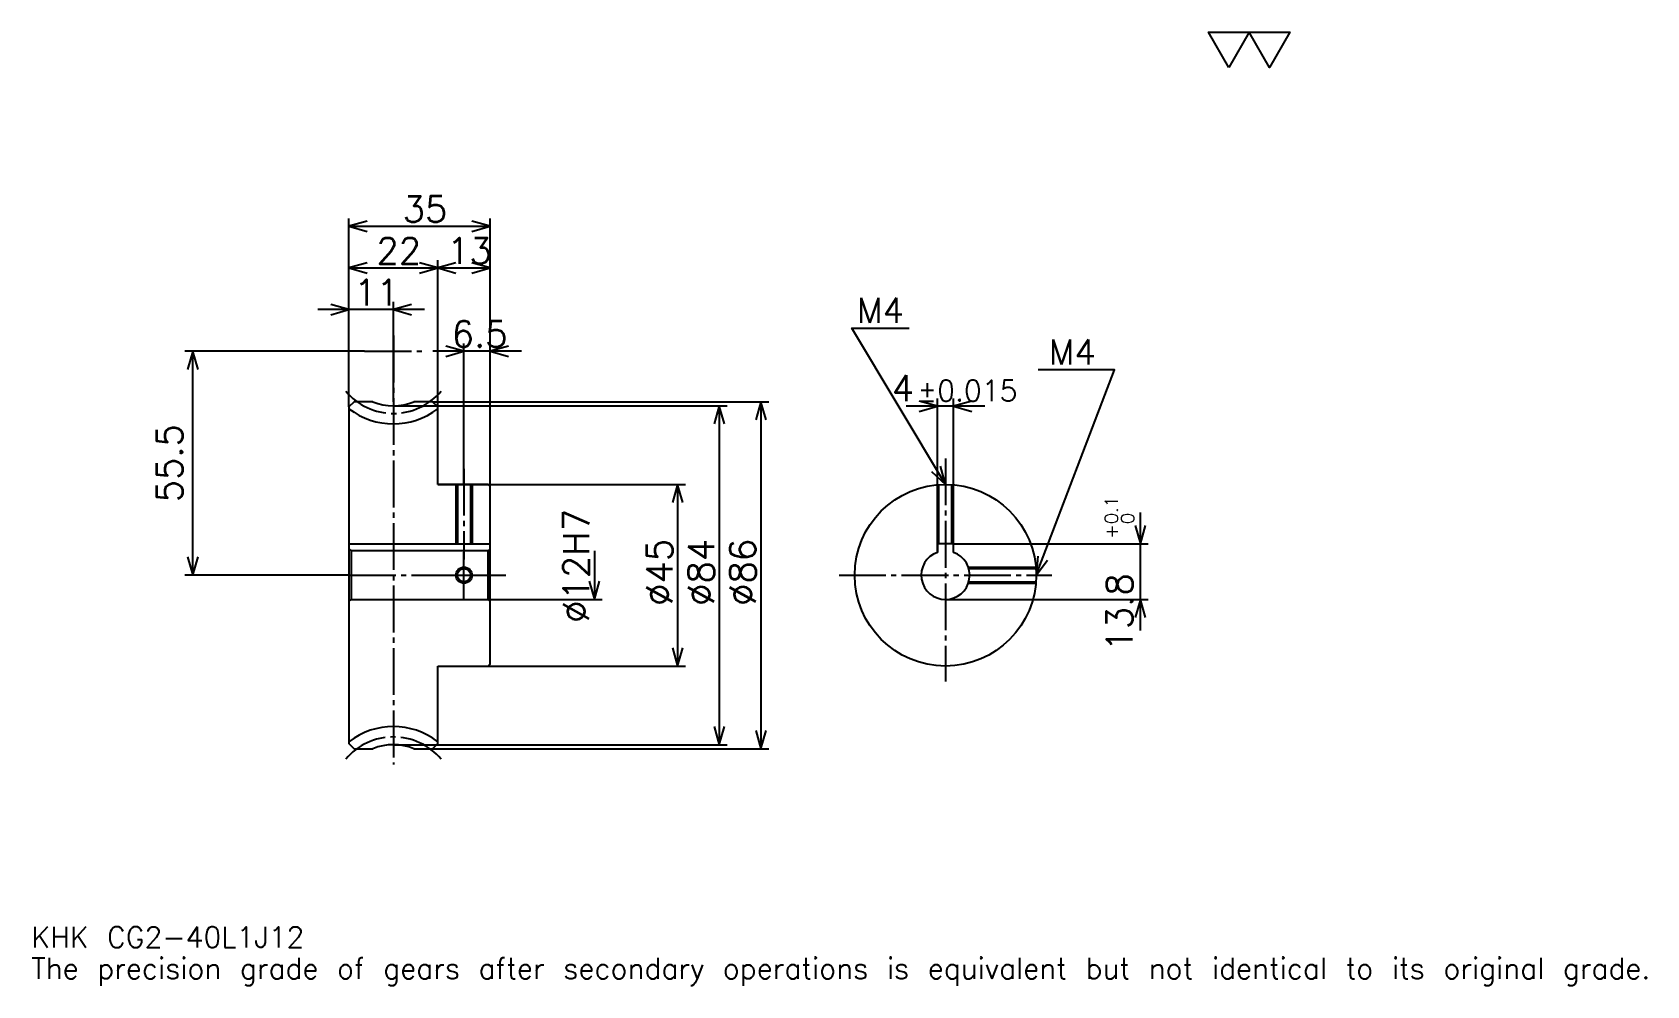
# Model space of a CAD drawing. Extents: x 13 to 413, y 5 to 241.
import ezdxf

# ---------------------------------------------------------------- set-up
doc = ezdxf.new("R2010")
doc.units = 0
doc.linetypes.add('DASHDOT', pattern=[15.483872, 11.612903, -1.290323, 1.290323, -1.290323])
doc.layers.get('0').update_dxf_attribs({"linetype": 'CONTINUOUS'})
doc.layers.add('DASHDOT', color=6, linetype='DASHDOT')
doc.styles.add('KANJI', font='TXT', dxfattribs={"bigfont": 'BIGFONT'})

msp = doc.modelspace()

# ---------------------------------------------------------------- linework, layer by layer
at = {"color": 5}
for p, q in [((91.6129, 149.451614), (91.6129, 194.854843)), ((91.6129, 192.919357), (126.6129, 192.919357)), ((126.6129, 149.451614), (126.6129, 194.854843)), ((113.6129, 149.451614), (113.6129, 184.532257)), ((91.6129, 182.596771), (113.6129, 182.596771)), ((113.6129, 182.596771), (126.6129, 182.596771)), ((110.354836, 172.2742), (83.870964, 172.2742)), ((102.6129, 149.451614), (102.6129, 174.209686)), ((95.483864, 161.951614), (50.967735, 161.951614)), ((52.903221, 106.451614), (52.903221, 161.951614)), ((134.354828, 161.951614), (112.370964, 161.951614)), ((120.1129, 149.451614), (120.1129, 163.8871)), ((91.6129, 148.161285), (91.6129, 149.451614)), ((102.6129, 148.451614), (126.6129, 148.451614)), ((112.322578, 149.451614), (126.6129, 149.451614)), ((113.6129, 148.161285), (113.6129, 149.451614)), ((120.1129, 128.951614), (120.1129, 149.451614)), ((120.1129, 128.951614), (120.1129, 149.451614)), ((126.6129, 149.451614), (195.645157, 149.451614)), ((126.6129, 128.451614), (126.6129, 149.451614)), ((126.6129, 148.451614), (185.322571, 148.451614)), ((183.387085, 148.451614), (183.387085, 64.451614)), ((193.709671, 149.451614), (193.709671, 63.451614)), ((249.177414, 148.306458), (229.693558, 148.306458)), ((237.435486, 114.251617), (237.435486, 150.241943)), ((241.435486, 114.251617), (241.435486, 150.241943)), ((113.6129, 128.951614), (126.6129, 128.951614)), ((126.6129, 128.951614), (175, 128.951614)), ((173.064514, 128.951614), (173.064514, 83.951614)), ((287.741943, 92.709679), (287.741943, 121.993553)), ((152.419342, 112.451614), (152.419342, 100.451614)), ((241.435486, 114.251617), (289.677429, 114.251617)), ((91.6129, 106.451614), (50.967735, 106.451614)), ((126.6129, 100.451614), (154.354828, 100.451614)), ((239.435486, 100.451614), (289.677429, 100.451614)), ((113.6129, 83.951614), (126.6129, 83.951614)), ((126.6129, 83.951614), (175, 83.951614)), ((102.6129, 64.451614), (126.6129, 64.451614)), ((126.6129, 64.451614), (185.322571, 64.451614)), ((112.322578, 63.451614), (126.6129, 63.451614)), ((126.6129, 63.451614), (195.645157, 63.451614))]:
    msp.add_line(p, q, dxfattribs=at)
at = {"color": 4}
for p, q in [((91.6129, 114.251617), (126.6129, 114.251617)), ((126.6129, 112.951614), (126.1129, 112.451614)), ((91.6129, 99.951614), (92.1129, 100.451614)), ((126.6129, 99.951614), (126.1129, 100.451614))]:
    msp.add_line(p, q, dxfattribs=at)
at = {"color": 7}
msp.add_lwpolyline([(309.677429, 232.258072), (304.645172, 240.980652), (324.7742, 240.980652), (319.741943, 232.258072), (314.709686, 240.980652), (309.677429, 232.258072)], dxfattribs=at)
at = {"color": 5}
for points in [[(96.129028, 194.209686), (91.6129, 192.919357), (96.129028, 191.629028)], [(122.096771, 191.629028), (126.6129, 192.919357), (122.096771, 194.209686)], [(96.129028, 183.887085), (91.6129, 182.596771), (96.129028, 181.306458)], [(109.096771, 181.306458), (113.6129, 182.596771), (109.096771, 183.887085)], [(118.129028, 183.887085), (113.6129, 182.596771), (118.129028, 181.306458)], [(122.096771, 181.306458), (126.6129, 182.596771), (122.096771, 183.887085)], [(87.096771, 170.983871), (91.6129, 172.2742), (87.096771, 173.564514)], [(107.129028, 173.564514), (102.6129, 172.2742), (107.129028, 170.983871)], [(239.435486, 128.951614), (216.209671, 167.661285), (230.403229, 167.661285)], [(54.193542, 157.435486), (52.903221, 161.951614), (51.6129, 157.435486)], [(115.596771, 160.661285), (120.1129, 161.951614), (115.596771, 163.241943)], [(131.129028, 163.241943), (126.6129, 161.951614), (131.129028, 160.661285)], [(261.935486, 106.451614), (281.290314, 157.338715), (262.451599, 157.338715)], [(184.677414, 143.935486), (183.387085, 148.451614), (182.096771, 143.935486)], [(195, 144.935486), (193.709671, 149.451614), (192.419342, 144.935486)], [(232.919357, 147.016129), (237.435486, 148.306458), (232.919357, 149.596771)], [(245.951614, 149.596771), (241.435486, 148.306458), (245.951614, 147.016129)], [(236.005508, 132.160294), (239.435486, 128.951614), (238.218399, 133.488037)], [(174.354828, 124.435486), (173.064514, 128.951614), (171.7742, 124.435486)], [(286.451599, 118.767746), (287.741943, 114.251617), (289.032288, 118.767746)], [(51.6129, 110.967743), (52.903221, 106.451614), (54.193542, 110.967743)], [(262.334961, 111.131439), (261.935486, 106.451614), (264.747009, 110.21402)], [(151.129028, 104.967743), (152.419342, 100.451614), (153.709671, 104.967743)], [(289.032288, 95.935486), (287.741943, 100.451614), (286.451599, 95.935486)], [(171.7742, 88.467743), (173.064514, 83.951614), (174.354828, 88.467743)], [(182.096771, 68.967743), (183.387085, 64.451614), (184.677414, 68.967743)], [(192.419342, 67.967743), (193.709671, 63.451614), (195, 67.967743)]]:
    msp.add_lwpolyline(points, dxfattribs=at)
at = {"color": 4}
for points in [[(97.513878, 149.451614), (92.903221, 149.451614), (91.6129, 148.161285), (91.6129, 99.951614)], [(113.6129, 128.951614), (113.6129, 148.161285), (112.322578, 149.451614), (107.711922, 149.451614)], [(113.6129, 83.951614), (126.1129, 83.951614), (126.6129, 84.451614), (126.6129, 128.451614), (126.1129, 128.951614), (113.6129, 128.951614)], [(118.1129, 128.951614), (118.1129, 114.251617)], [(118.492897, 128.951614), (118.492897, 114.251617)], [(121.732903, 128.951614), (121.732903, 114.251617)], [(122.1129, 128.951614), (122.1129, 114.251617)], [(237.435486, 112.108467), (237.435486, 128.862549)], [(237.815491, 114.251617), (237.815491, 128.893219)], [(241.055481, 114.251617), (241.055481, 128.893219)], [(241.435486, 112.108467), (241.435486, 128.862549)], [(91.6129, 112.951614), (92.1129, 112.451614), (92.1129, 100.451614), (126.1129, 100.451614), (126.1129, 112.451614), (92.1129, 112.451614)], [(241.435486, 112.108467), (241.435486, 114.251617), (237.435486, 114.251617), (237.435486, 112.108467)], [(245.092346, 108.451614), (261.846436, 108.451614)], [(245.212646, 108.071617), (261.877075, 108.071617)], [(245.092346, 104.451614), (261.846436, 104.451614)], [(245.212646, 104.831612), (261.877075, 104.831612)], [(91.6129, 99.951614), (91.6129, 64.741936), (92.903221, 63.451614), (97.513878, 63.451614)], [(107.711922, 63.451614), (112.322578, 63.451614), (113.6129, 64.741936), (113.6129, 83.951614)]]:
    msp.add_lwpolyline(points, dxfattribs=at)
for centre, radius in [((239.435486, 106.451614), 22.5), ((120.1129, 106.451614), 1.62)]:
    msp.add_circle(centre, radius, dxfattribs=at)
at = {"color": 7}
msp.add_circle((120.1129, 106.451614), 2, dxfattribs=at)
at = {"color": 4}
for centre, radius, start, end in [((102.6129, 161.951614), 13.5, 247.80839416, 292.19160779), ((102.6129, 161.951614), 18, 232.33011338, 307.66988662), ((239.435486, 106.451614), 6, 109.47122094, 70.52877906), ((102.6129, 50.951614), 18, 52.33011338, 127.66988662), ((102.6129, 50.951614), 13.5, 67.80839221, 112.19160584)]:
    msp.add_arc(centre, radius, start, end, dxfattribs=at)
at = {"layer": 'DASHDOT', "color": 7}
for p, q in [((102.6129, 165.822586), (102.6129, 59.580647)), ((95.483864, 161.951614), (109.741928, 161.951614)), ((239.435486, 135.403229), (239.435486, 80.080643)), ((91.6129, 106.451614), (130.483871, 106.451614)), ((213.064514, 106.451614), (265.806458, 106.451614))]:
    msp.add_line(p, q, dxfattribs=at)
for points in [[(120.1129, 132.822586), (120.1129, 110.380646)], [(120.1129, 100.580643), (120.1129, 112.322586)], [(114.241928, 106.451614), (125.983871, 106.451614)]]:
    msp.add_lwpolyline(points, dxfattribs=at)
for centre, start, end in [((102.6129, 161.951614), 219.99999648, 320.00000352), ((102.6129, 50.951614), 39.99999648, 140.00000352)]:
    msp.add_arc(centre, 15.415, start, end, dxfattribs=at)

# ---------------------------------------------------------------- texts
at = {"color": 7, "style": 'KANJI'}
for s, height, p in [('35', 6.451613, (104.91935, 193.951614)), ('22', 6.451613, (98.41935, 183.629028)), ('13', 6.451613, (115.91935, 183.629028)), ('11', 6.451613, (92.91935, 173.306458)), ('M4', 6.193549, (217.5, 168.951614)), ('6.5', 6.451613, (117.072578, 162.983871)), ('M4', 6.193549, (265.032227, 158.629028)), ('4', 6.451613, (226.118088, 149.596771)), ('%%p0.015', 5.16129, (232.504379, 149.596771)), ('KHK CG2-40L1J12', 5.16129, (12.903226, 14.193548)), ('The precision grade of gears after secondary operations is equivalent but not identical to its original grade.', 5.16129, (12.903226, 6.451613))]:
    msp.add_text(s, height=height, dxfattribs=at).set_placement(p)
for s, height, p in [('55.5', 6.451613, (50.322575, 124.524193)), ('0.1', 3.225806, (282.193542, 119.113792)), ('%%c12H7', 6.451613, (151.129028, 94.677422)), ('0', 3.225806, (286.193542, 119.113792)), ('+', 3.225806, (282.193542, 115.500885)), ('%%c45', 6.451613, (171.7742, 98.870972)), ('%%c84', 6.451613, (182.096771, 98.870972)), ('%%c86', 6.451613, (192.419342, 98.870972)), ('13.8', 6.451613, (285.806458, 87.57576))]:
    msp.add_text(s, height=height, rotation=90, dxfattribs=at).set_placement(p)

doc.saveas('drawing.dxf')
